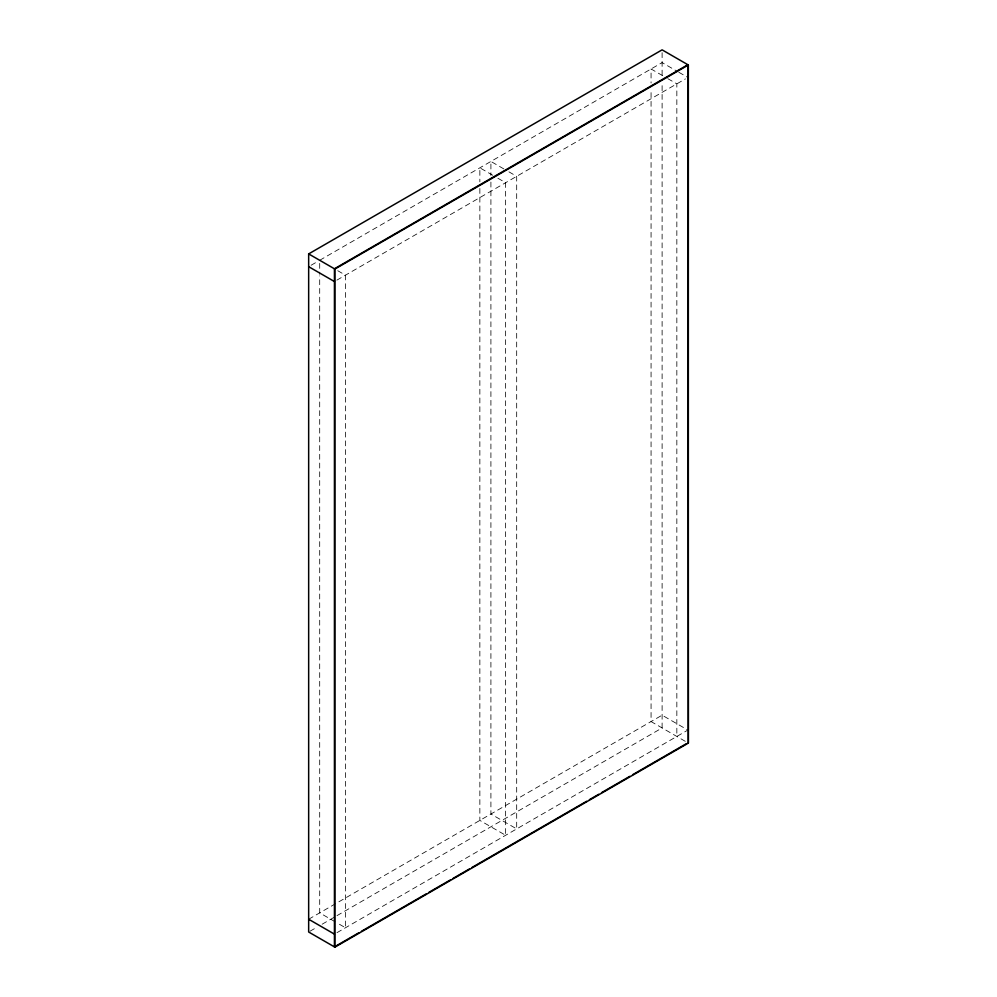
<?xml version="1.0" encoding="UTF-8"?>
<svg xmlns="http://www.w3.org/2000/svg" width="997" height="997" viewBox="0 0 997 997"><rect width="100%" height="100%" fill="white"/><g stroke="black" fill="none" stroke-linecap="round" stroke-linejoin="round"><path stroke-width="0.75" stroke-dasharray="4.99 3.74" d="M311.114 265.252L317.245 261.713M319.701 260.292L662.108 62.599L677.574 71.535M336.886 280.132L685.425 78.9M308.659 919.246L662.108 715.185L687.88 730.066L336.886 932.718M310.005 931.223L316.747 927.335M322.143 924.219L335.64 916.43M336.986 915.645L662.108 727.947L662.108 82.851M678.857 72.27L687.88 77.479M662.656 75.672L651.066 68.98L651.066 83M667.816 78.651L676.838 83.86L676.838 736.447M503.797 168.892L490.91 161.452L490.91 175.46M508.944 171.858L516.683 176.332L516.683 828.906L490.91 814.026L490.91 181.691M492.742 175.26L479.856 167.82L479.856 181.84M497.902 178.239L505.629 182.7L505.629 835.287L479.856 820.406L479.856 188.072M337.746 270.71L345.473 275.172L345.473 927.758L336.45 922.549M685.3 741.332L651.066 721.566L651.066 89.231M335.166 921.801L319.701 912.878L319.701 275.87M662.108 52.679L662.108 76.619M319.701 263.407L319.701 274.312"/><path stroke-width="1.5" d="M308.659 253.911L662.108 49.85L688.341 64.992L688.341 743.089L334.892 947.15L308.659 932.008L308.659 253.911L334.892 269.053L688.341 64.992M335.777 946.103L358.708 932.868M361.413 931.31L426.168 893.923M428.86 892.365L450.445 879.902M453.149 878.345L469.338 868.998M472.03 867.44L586.697 801.239M589.401 799.681L598.848 794.223M601.54 792.665L629.867 776.314M632.572 774.756L686.534 743.6M308.659 266.673L334.431 281.54M688.341 743.089L687.88 64.73L334.431 268.791L334.431 946.888M308.659 919.246L334.431 934.127M334.892 269.053L334.892 947.15"/></g></svg>
